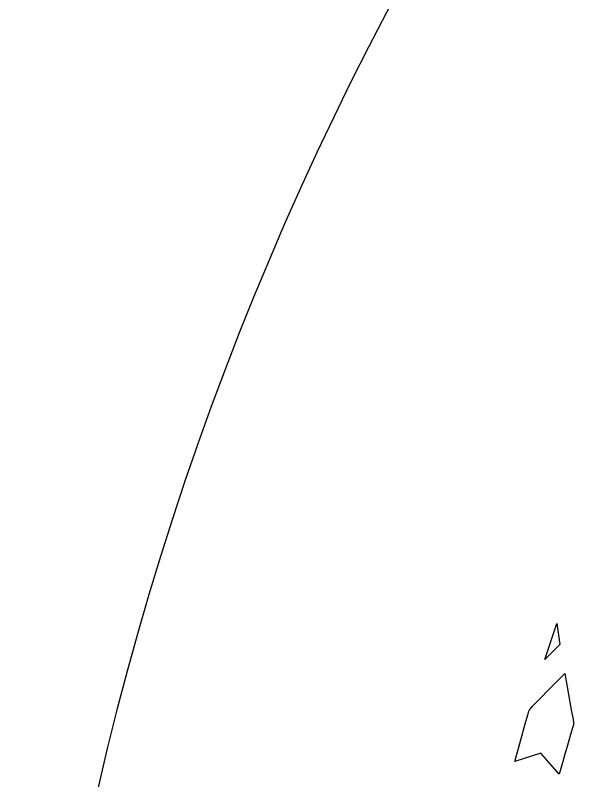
# Model space of a CAD drawing. Extents: x 2600 to 3740, y -1616 to -476.
# Drawn here: x 2599.8 to 2698.3, y -916 to -780.9 of the extents above; entities that cross this region are included whole.
import ezdxf

# ---------------------------------------------------------------- set-up
doc = ezdxf.new("R2010")
doc.units = 0
doc.layers.add('LAYER_1', color=18, linetype='CONTINUOUS')
doc.layers.add('LAYER_2', color=174, linetype='CONTINUOUS')

msp = doc.modelspace()

# ---------------------------------------------------------------- linework, layer by layer
at = {"layer": 'LAYER_1'}
for points in [[(2695.860383346664, -891.9725831316114), (2693.246552780258, -894.6675141618848), (2693.748480251714, -893.0585493311587), (2694.263035128801, -891.4535236573395), (2694.790177078687, -889.8525879623555), (2695.329865768539, -888.2558930681348)], [(2695.787019088852, -914.8940308855176), (2694.150886307478, -913.0467354827467), (2692.520478561508, -911.1943848894239), (2687.921113327133, -912.6652253435254), (2688.976338626991, -908.8209222570399), (2689.759353805726, -906.0111116063034), (2690.050094371519, -904.995478485311), (2690.274356533249, -904.2400735224201), (2690.432664999656, -903.7454317340184), (2690.487250568593, -903.5960642228723), (2690.525544479477, -903.5120881364942), (2690.576866300617, -903.4421784471931), (2690.674021023709, -903.3286601957666), (2691.005056488387, -902.9702543914318), (2692.208622680243, -901.7241602710966), (2694.12388005736, -899.765107933802), (2696.738465622055, -897.0843995378614), (2697.402372844826, -900.8133836199256), (2697.903230526038, -903.5389558836725), (2698.216397222545, -905.2631029408225), (2698.294896000549, -905.7502628330863), (2698.313276668066, -905.9002230129687), (2698.317231491195, -905.9878114030957), (2698.277072242812, -906.1735809952891), (2698.169890057118, -906.5517565621847), (2697.769504915186, -907.8887498331885), (2697.146172148173, -910.0056396423198), (2696.760305431128, -911.3586858818746), (2696.329987838852, -912.9092744157911)]]:
    msp.add_lwpolyline(points, close=True, dxfattribs=at)
at = {"layer": 'LAYER_2'}
msp.add_lwpolyline([(3169.765015915023, -475.9542725847364, 0.4142135623730951), (2599.765015915023, -1045.954272584736, 0.4142135623730951), (3169.765015915023, -1615.954272584736, 0.4142135623730951), (3739.765015915023, -1045.954272584736, 0.4142135623730951)], format="xyb", close=True, dxfattribs=at)

doc.saveas('drawing.dxf')
